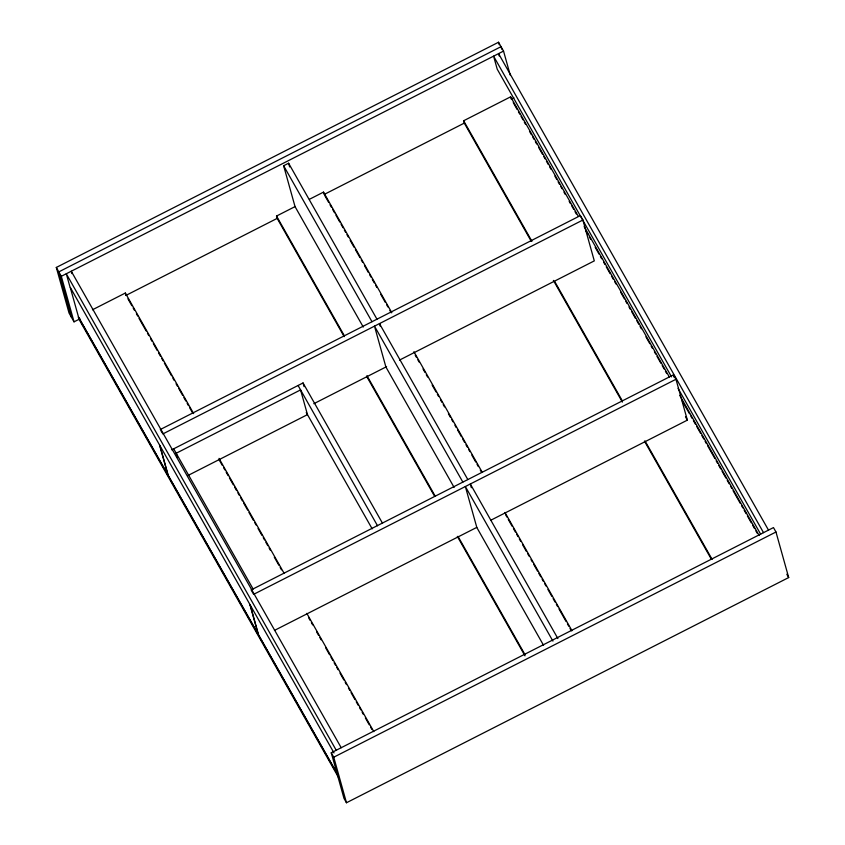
<?xml version="1.0" encoding="UTF-8"?>
<svg xmlns="http://www.w3.org/2000/svg" width="845" height="845" viewBox="0 0 845 845"><rect width="100%" height="100%" fill="white"/><g stroke="black" fill="none" stroke-linecap="round" stroke-linejoin="round"><path stroke-width="1.27" d="M79.916 318.85L74.033 321.839L69.026 312.999L56.309 267.453L498.529 42.25L503.536 51.091L510.253 75.131M74.033 321.839L61.315 276.294L503.536 51.091M363.255 327.036L295.042 206.624L283.635 165.757L288.61 163.222L376.965 319.188M92.454 309.788L125.345 293.035L193.632 413.596M344.179 336.648L277.181 218.39L276.526 216.045L295.317 206.476M309.418 199.304L323.508 192.121L391.805 312.682M531.294 241.364L464.296 123.106L463.641 120.761L510.623 96.826L578.276 216.235M125.778 295.486L277.498 218.221M324.543 194.265L464.507 122.99M511.552 99.034L513.908 97.84M160.275 429.545L580.388 215.591L582.892 220.017L594.299 260.883L399.505 360.086M162.779 433.96L582.892 220.017M171.693 449.836L303.038 382.954L382.51 523.245M313.833 403.709L386.587 366.656M187.791 475.577L307.474 414.631L300.566 389.904L176.193 453.247L177.228 456.955M673.454 374.853L251.134 589.926L253.637 594.341L675.958 379.278L673.454 374.853L674.152 377.324M274.456 630.412L476.802 527.375L465.352 486.53L552.915 641.101M490.913 520.182L687.365 420.134L675.958 379.278M331.251 752.779L773.471 527.576L775.974 532.001L788.691 577.547L346.471 802.75L343.968 798.324L331.251 752.779L333.754 757.204L346.471 802.75M333.754 757.204L775.974 532.001M768.496 530.111L498.561 53.626L499.226 55.992M763.521 532.646L493.586 56.161L497.219 69.174L671.543 376.881M786.811 574.23L788.691 577.547M678.049 388.362L760.648 534.177M584.127 226.576L669.335 376.976M679.739 395.354L759.095 535.424M513.232 102.615L517.14 109.501M518.439 111.804L519.738 114.096M521.038 116.399L522.992 119.842M524.291 122.134L525.59 124.437M529.498 131.324L531.442 134.767M532.741 137.059L534.051 139.362M535.35 141.654L536.649 143.946M538.603 147.4L542.501 154.286M543.8 156.578L545.099 158.881M546.409 161.173L548.352 164.617M549.662 166.909L550.961 169.211M554.859 176.098L556.813 179.541M558.112 181.844L559.411 184.136M560.71 186.428L562.02 188.731M563.964 192.174L565.263 194.466M569.171 201.363L570.47 203.656M571.769 205.948L573.723 209.391M575.022 211.694L576.322 213.986M586.081 231.213L588.035 234.656M589.335 236.949L590.634 239.251M595.186 247.289L599.094 254.176M600.394 256.468L601.693 258.771M603.647 262.214L604.946 264.506M606.245 266.798L610.143 273.695M611.453 275.988L613.396 279.431M614.706 281.734L616.005 284.026M620.557 292.064L624.455 298.95M625.754 301.253L627.064 303.545M629.007 306.988L630.307 309.281M631.616 311.583L635.514 318.47M636.813 320.762L638.767 324.216M640.066 326.508L641.366 328.8M645.918 336.838L649.826 343.725M651.125 346.027L652.424 348.32M654.379 351.763L655.678 354.066M656.977 356.358L660.885 363.244M662.184 365.547L664.138 368.99M665.438 371.282L666.737 373.585M682.348 401.143L689.499 413.765M690.798 416.067L692.108 418.359M693.407 420.652L695.351 424.105M696.66 426.398L700.558 433.284M701.857 435.587L703.811 439.03M705.11 441.322L706.409 443.614M707.709 445.917L714.87 458.55M716.169 460.842L717.468 463.134M718.768 465.437L720.722 468.88M722.021 471.172L725.929 478.059M727.228 480.361L729.182 483.805M730.481 486.097L731.781 488.399M733.08 490.691L740.231 503.324M741.54 505.616L742.839 507.919M744.139 510.211L746.093 513.654M747.392 515.957L751.289 522.844M752.589 525.136L754.543 528.579M755.842 530.882L757.152 533.174M685.496 416.817L687.365 420.134M463.641 120.761L531.938 241.311M554.7 281.501L622.353 400.91M645.115 441.09L712.113 559.358M553.401 280.403L622.353 402.104M644.471 441.143L711.458 559.401M413.923 351.71L482.22 472.27M504.983 512.461L571.98 630.719M324.818 195.607L328.716 202.504M330.015 204.796L331.325 207.088M332.624 209.391L334.578 212.834M335.877 215.126L339.774 222.013M341.074 224.316L343.028 227.759M344.327 230.051L345.626 232.354M346.936 234.646L348.235 236.949M350.179 240.392L354.087 247.279M355.386 249.571L359.938 257.609M361.237 259.911L362.537 262.203M364.491 265.647L368.399 272.534M369.698 274.836L370.997 277.128M372.296 279.431L374.25 282.874M375.55 285.166L376.849 287.458M380.757 294.356L385.309 302.394M386.609 304.686L387.908 306.978M389.862 310.421L391.161 312.724M415.222 355.206L416.532 357.498M417.831 359.801L419.131 362.093M423.028 368.98L424.982 372.423M426.281 374.726L427.581 377.018M432.144 385.056L436.041 391.943M437.34 394.245L438.639 396.537M440.594 399.981L441.893 402.283M443.192 404.575L444.502 406.867M448.399 413.765L450.353 417.208M451.652 419.5L452.952 421.792M454.906 425.246L456.205 427.538M457.504 429.83L461.412 436.728M462.711 439.02L464.665 442.463M465.965 444.766L467.264 447.058M468.563 449.35L469.862 451.652M471.816 455.096L475.714 461.983M477.024 464.275L478.323 466.577M480.266 470.021L481.576 472.313M505.637 514.795L506.937 517.098M508.236 519.39L512.144 526.277M513.443 528.579L515.397 532.023M516.696 534.315L517.996 536.617M519.295 538.909L520.594 541.201M522.548 544.655L526.456 551.542M527.755 553.834L529.054 556.137M531.009 559.58L532.308 561.872M533.607 564.164L537.504 571.062M538.814 573.354L540.758 576.797M542.067 579.1L543.367 581.392M544.666 583.684L545.965 585.986M547.919 589.43L551.817 596.316M553.116 598.609L555.07 602.062M556.369 604.355L557.668 606.647M558.978 608.949L566.129 621.571M567.428 623.874L568.727 626.166M570.026 628.469L571.336 630.761M467.824 479.569L379.468 323.614L380.166 326.086M557.89 638.566L470.327 483.995L471.362 487.713M283.635 165.757L371.99 321.723M462.849 482.104L374.493 326.149L385.901 367.005L454.114 487.417M476.76 527.386L543.567 645.327M276.526 216.045L344.168 335.454M366.941 375.645L435.228 496.195M458.001 536.385L524.988 654.643M366.941 376.838L434.583 496.247M457.356 536.427L524.998 655.836M298.063 385.478L377.535 525.78M306.26 412.487L372.17 528.833M219.003 458.37L284.047 573.195M306.809 613.375L373.807 731.633M127.944 298.824L131.852 305.721M133.151 308.013L134.45 310.305M136.404 313.748L137.703 316.051M139.002 318.343L146.153 330.976M147.463 333.268L148.762 335.571M150.716 339.014L152.015 341.306M153.315 343.609L157.212 350.495M158.511 352.787L160.465 356.231M161.765 358.533L163.074 360.826M164.374 363.128L171.524 375.75M172.824 378.053L174.123 380.345M176.077 383.788L177.376 386.091M178.675 388.383L182.583 395.27M183.883 397.572L185.837 401.016M187.136 403.308L188.435 405.611M189.734 407.903L192.343 412.497M219.003 459.574L222.256 465.31M223.555 467.602L224.865 469.904M226.164 472.197L228.118 475.64M229.417 477.943L233.315 484.829M234.614 487.121L236.568 490.565M237.867 492.867L239.167 495.159M240.476 497.462L242.42 500.905M243.719 503.197L247.627 510.084M248.926 512.387L253.479 520.425M254.778 522.717L256.077 525.009M258.031 528.463L261.939 535.35M263.239 537.642L264.538 539.944M265.837 542.236L267.791 545.68M269.09 547.972L270.389 550.275M274.298 557.161L278.85 565.199M280.149 567.491L281.448 569.794M308.763 618.012L310.073 620.314M311.372 622.607L312.671 624.899M316.569 631.796L318.523 635.239M319.822 637.531L321.121 639.834M325.684 647.861L329.582 654.759M330.881 657.051L332.835 660.494M334.134 662.797L335.433 665.089M336.732 667.381L338.042 669.684M339.986 673.127L343.894 680.014M345.193 682.316L346.492 684.608M348.446 688.052L349.745 690.344M351.045 692.646L354.953 699.533M356.252 701.825L358.206 705.279M359.505 707.571L360.804 709.863M362.104 712.166L363.403 714.458M365.357 717.901L369.254 724.788M370.564 727.091L371.863 729.383M173.69 448.822L253.162 589.113M341.2 747.719L71.265 271.234L71.931 273.6M160.899 430.644L162.155 432.851M336.225 750.244L66.29 273.759L69.924 286.782L334.007 752.927M56.309 267.453L61.315 276.294M337.577 774.421L258.612 635.018L250.321 605.347M338.528 776.228L78.353 316.97L79.007 319.315L339.183 778.572M501.74 49.2L501.032 46.676L58.812 271.879L71.529 317.424M498.529 42.25L499.237 44.785M510.623 96.826L511.278 99.171M323.508 192.121L324.163 194.466M288.61 163.222L289.645 166.94M303.038 382.954L304.073 386.661M249.909 604.608L258.19 634.278L168.303 475.619L160.022 445.949M125.345 293.035L125.989 295.38M159.599 445.209L167.891 474.879L78.564 317.202L70.272 287.532"/></g></svg>
